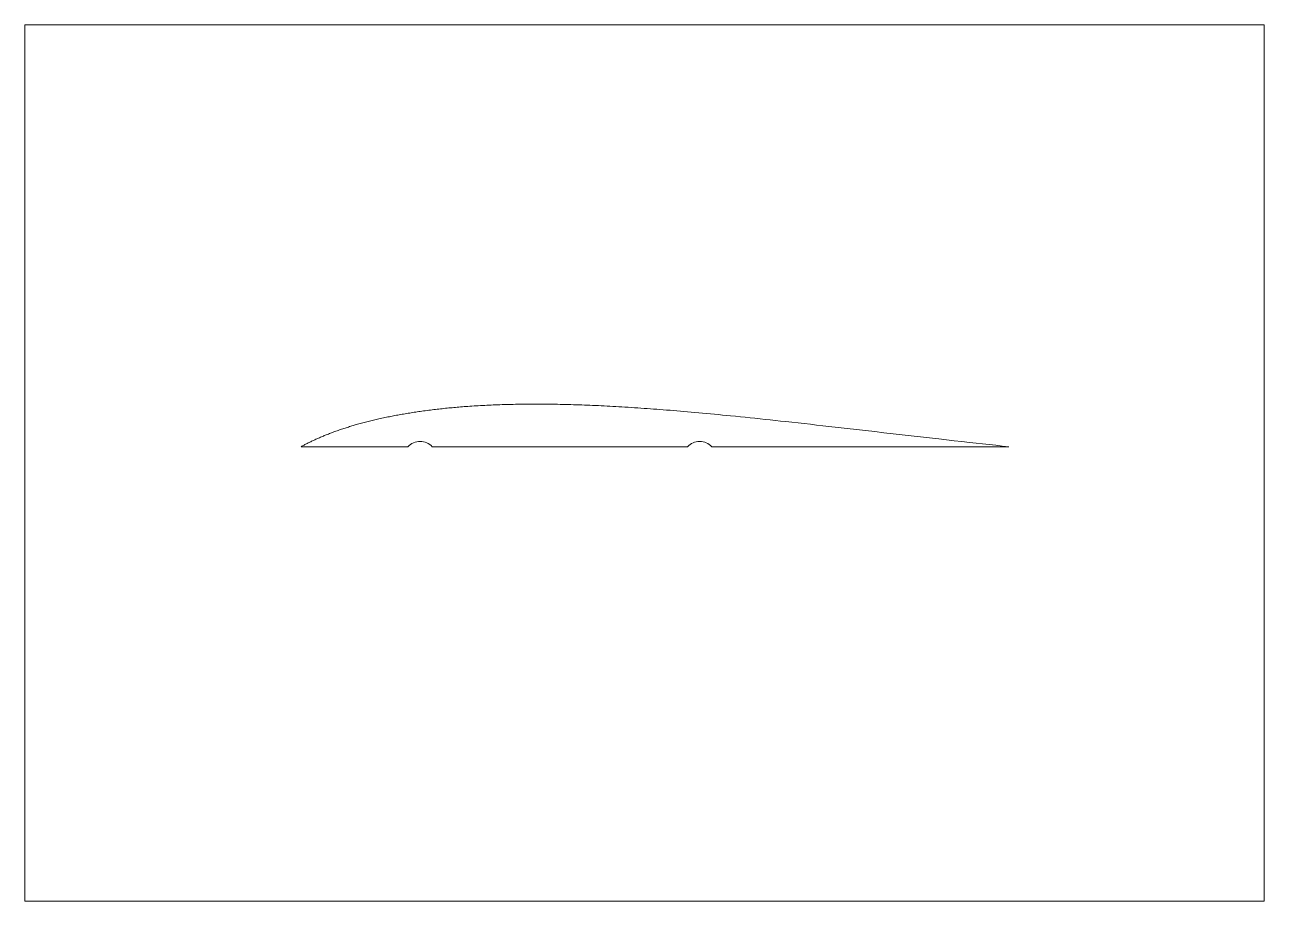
# Paper-space layout 'Sheet' of a CAD drawing. Header units: millimetres. Extents: x 0 to 594, y 0 to 420.
# The model-space entities are those that its viewports show. They can reach past a viewport. Long polylines and large blocks are cut down to what shows.
import ezdxf

# ---------------------------------------------------------------- set-up
doc = ezdxf.new("R2010")
doc.units = ezdxf.units.MM
doc.layers.add('Geometries', color=7, linetype='Continuous')

msp = doc.modelspace()

# ---------------------------------------------------------------- linework, layer by layer
at = {"layer": 'Geometries', "linetype": 'Continuous', "lineweight": 13}
for p, q in [((183.6, 217.79), (132.41, 217.79)), ((317.6, 217.79), (195.31, 217.79)), ((471.59, 217.79), (329.31, 217.79))]:
    msp.add_line(p, q, dxfattribs=at)
at = {"layer": 'Geometries', "linetype": 'Continuous', "lineweight": 13, "flags": 128}
msp.add_lwpolyline([(471.59, 217.79), (468.46, 218.13), (465.33, 218.47), (462.19, 218.81), (459.06, 219.16), (455.93, 219.5), (452.8, 219.85), (449.11, 220.27), (445.43, 220.68), (441.74, 221.1), (438.05, 221.51), (433.66, 222.01), (429.27, 222.51), (424.88, 223.02), (420.49, 223.52), (416.1, 224.02), (411.71, 224.53), (407.32, 225.03), (402.93, 225.54), (398.53, 226.04), (394.14, 226.54), (389.75, 227.04), (385.36, 227.54), (382.41, 227.88), (379.45, 228.21), (376.49, 228.54), (373.53, 228.87), (370.57, 229.2), (367.62, 229.52), (364.66, 229.85), (362.2, 230.12), (359.74, 230.38), (357.28, 230.65), (354.82, 230.91), (352.36, 231.17), (349.89, 231.43), (347.57, 231.67), (345.25, 231.91), (342.93, 232.14), (340.61, 232.38), (338.29, 232.61), (336.35, 232.8), (334.42, 232.99), (332.48, 233.18), (330.55, 233.36), (328.61, 233.55), (326.67, 233.73), (324.85, 233.9), (323.02, 234.06), (321.2, 234.23), (319.37, 234.39), (317.55, 234.55), (315.89, 234.69), (314.22, 234.84), (312.56, 234.98), (310.9, 235.11), (309.24, 235.25), (307.58, 235.38), (305.92, 235.51), (304.4, 235.63), (302.87, 235.75), (301.35, 235.86), (299.83, 235.97), (298.3, 236.08), (296.78, 236.19), (295.25, 236.3), (293.73, 236.4), (292.2, 236.5), (290.68, 236.6), (289.16, 236.7), (287.63, 236.79), (286.19, 236.88), (284.75, 236.96), (283.32, 237.05), (281.88, 237.13), (280.44, 237.2), (279.06, 237.28), (277.67, 237.34), (276.29, 237.41), (274.9, 237.48), (273.52, 237.54), (272.13, 237.6), (270.83, 237.65), (269.52, 237.71), (268.22, 237.76), (266.91, 237.8), (265.61, 237.85), (264.3, 237.89), (262.99, 237.93), (261.69, 237.97), (260.38, 238), (259.08, 238.04), (257.79, 238.07), (256.51, 238.09), (255.23, 238.12), (253.94, 238.14), (252.85, 238.15), (251.77, 238.17), (250.68, 238.18), (249.59, 238.19), (248.5, 238.2), (247.41, 238.21), (246.38, 238.21), (245.36, 238.21), (244.33, 238.21), (243.3, 238.21), (242.28, 238.21), (241.25, 238.2), (240.22, 238.2), (239.2, 238.19), (238.17, 238.17), (237.14, 238.16), (236.14, 238.15), (235.13, 238.13), (234.12, 238.11), (233.11, 238.09), (232.02, 238.06), (230.93, 238.03), (229.85, 238), (228.76, 237.97), (227.67, 237.93), (226.58, 237.9), (225.56, 237.86), (224.53, 237.82), (223.5, 237.77), (222.48, 237.73), (221.45, 237.68), (220.43, 237.63), (219.4, 237.57), (218.38, 237.52), (217.35, 237.46), (216.33, 237.4), (215.32, 237.33), (214.31, 237.27), (213.31, 237.2), (212.3, 237.13), (211.45, 237.07), (210.6, 237), (209.74, 236.94), (208.89, 236.87), (208.04, 236.8), (207.19, 236.73), (206.38, 236.66), (205.58, 236.58), (204.78, 236.51), (203.97, 236.44), (203.17, 236.36), (202.37, 236.28), (201.56, 236.2), (200.76, 236.11), (199.96, 236.03), (199.16, 235.94), (198.37, 235.85), (197.58, 235.76), (196.8, 235.67), (196.01, 235.58), (195.2, 235.48), (194.39, 235.38), (193.58, 235.28), (192.77, 235.17), (191.96, 235.07), (191.15, 234.96), (190.34, 234.84), (189.53, 234.73), (188.81, 234.63), (188.08, 234.52), (187.35, 234.41), (186.63, 234.3), (185.91, 234.19), (185.18, 234.08), (184.46, 233.96), (183.73, 233.84), (183.01, 233.72), (182.29, 233.6), (181.56, 233.48), (180.84, 233.35), (180.12, 233.22), (179.4, 233.09), (178.74, 232.97), (178.08, 232.85), (177.41, 232.73), (176.75, 232.6), (176.09, 232.47), (175.44, 232.34), (174.72, 232.2), (174, 232.05), (173.28, 231.9), (172.56, 231.75), (171.84, 231.6), (171.13, 231.44), (170.41, 231.29), (169.75, 231.14), (169.1, 230.99), (168.44, 230.84), (167.79, 230.69), (167.13, 230.53), (166.48, 230.37), (165.83, 230.22), (165.18, 230.05), (164.52, 229.89), (163.87, 229.72), (163.22, 229.56), (162.57, 229.39), (161.96, 229.22), (161.35, 229.06), (160.73, 228.89), (160.12, 228.72), (159.51, 228.55), (158.96, 228.39), (158.41, 228.23), (157.86, 228.07), (157.31, 227.91), (156.75, 227.75), (156.21, 227.58), (155.67, 227.42), (155.14, 227.25), (154.6, 227.08), (154.05, 226.91), (153.5, 226.73), (152.95, 226.55), (152.4, 226.37), (151.86, 226.19), (151.31, 226.01), (150.77, 225.82), (150.22, 225.63), (149.68, 225.44), (149.14, 225.25), (148.59, 225.05), (148.05, 224.86), (147.51, 224.66), (146.97, 224.46), (146.48, 224.27), (145.98, 224.08), (145.49, 223.89), (145, 223.7), (144.51, 223.5), (144.02, 223.31), (143.55, 223.12), (143.08, 222.93), (142.62, 222.73), (142.15, 222.54), (141.69, 222.34), (141.23, 222.14), (140.76, 221.94), (140.3, 221.74), (139.89, 221.55), (139.48, 221.37), (139.06, 221.18), (138.65, 220.99), (138.24, 220.8), (137.83, 220.6), (137.42, 220.41), (137.02, 220.21), (136.61, 220.01), (136.21, 219.81), (135.8, 219.61), (135.4, 219.4), (135, 219.19), (134.6, 218.98), (134.23, 218.79), (133.86, 218.59), (133.5, 218.39), (133.14, 218.19), (132.77, 217.99), (132.41, 217.79)], dxfattribs=at)
at = {"layer": 'Geometries', "linetype": 'Continuous', "lineweight": 13}
for centre in [(189.45, 212.19), (323.45, 212.19)]:
    msp.add_arc(centre, 8.1, 43.7377, 136.2623, dxfattribs=at)

psp = doc.layouts.new('Sheet')

# ---------------------------------------------------------------- viewports
at = {"layer": '0'}
psp.add_viewport(center=(297, 210), size=(594, 420), view_center_point=(297, 210), view_height=420, dxfattribs=at)

doc.saveas('drawing.dxf')
